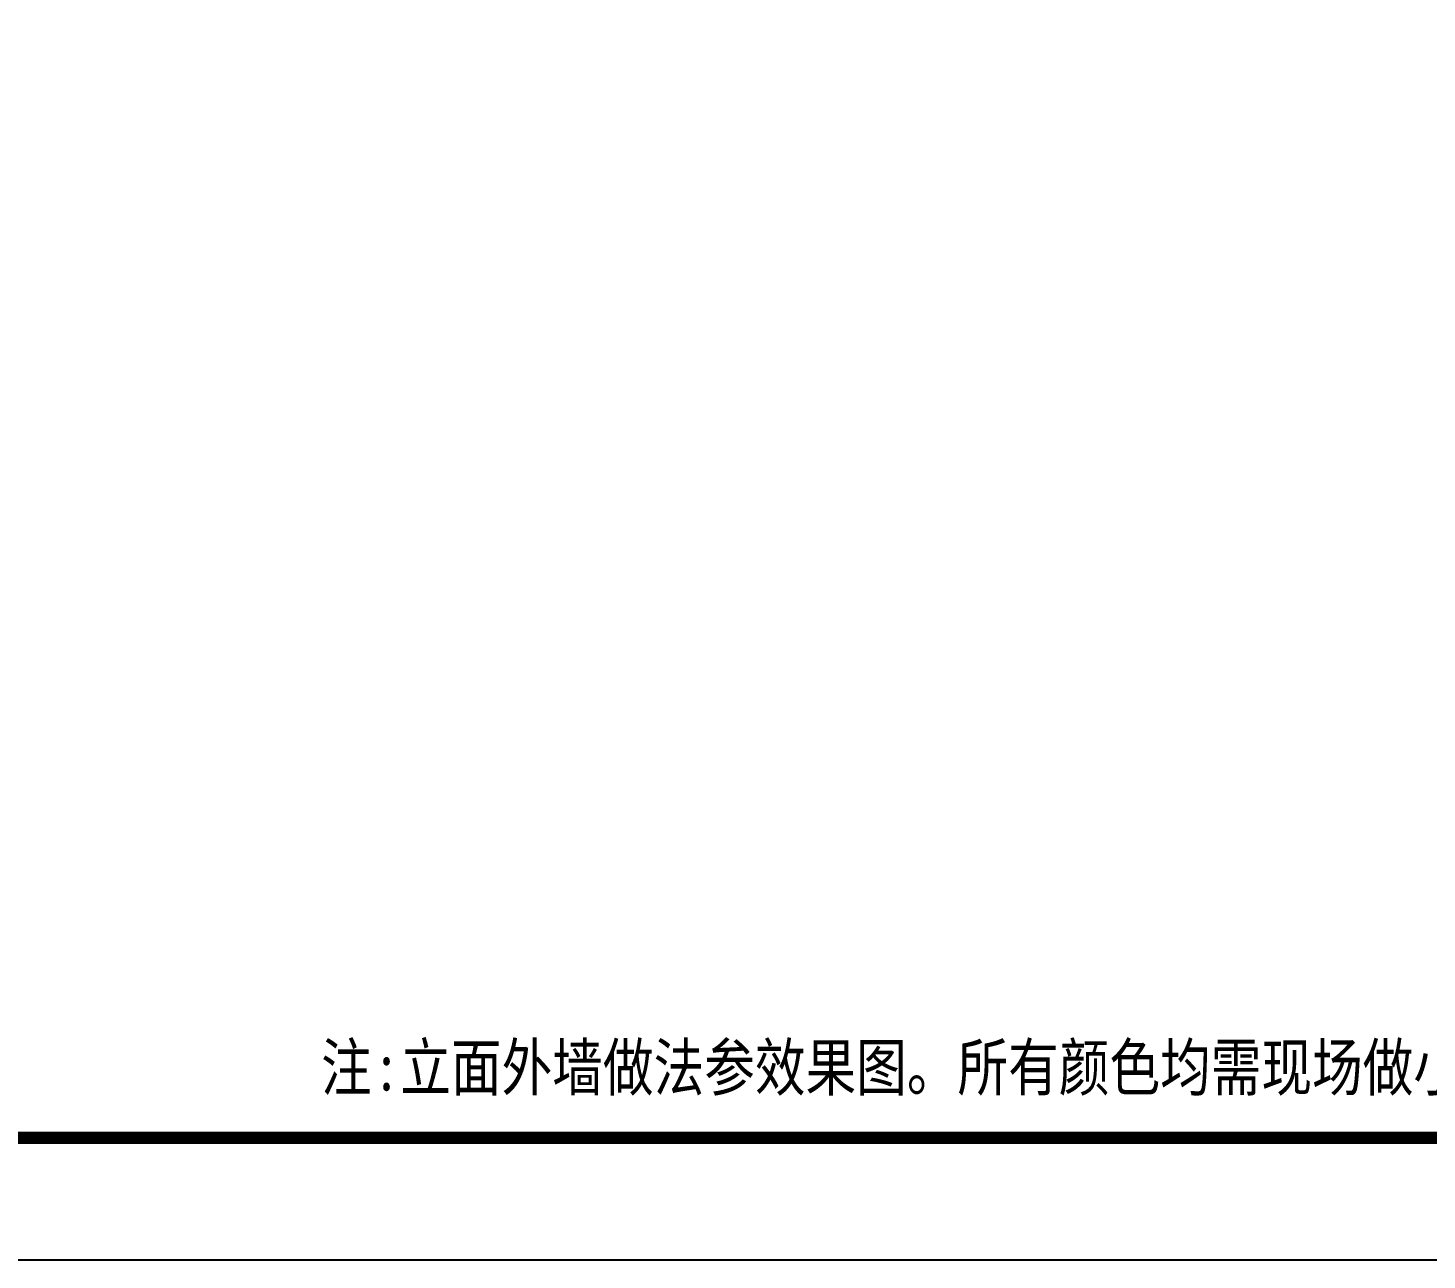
# Model space of a CAD drawing. Extents: x 14095202 to 14511487, y -1430609 to -90420.
# Drawn here: x 14440737 to 14463627, y -1275520 to -1255368 of the extents above; entities that cross this region are included whole.
import ezdxf

# ---------------------------------------------------------------- set-up
doc = ezdxf.new("R2010")
doc.units = 0
doc.header["$LTSCALE"] = 1000
doc.header["$MEASUREMENT"] = 0
doc.layers.add('PUB_TEXT', color=7, linetype='Continuous')
doc.layers.add('TK', color=4, linetype='Continuous')
doc.styles.add('宋体', font='', dxfattribs={"width": 0.8})
doc.styles.get('宋体').set_extended_font_data('SimSun')

# ---------------------------------------------------------------- blocks, each defined once
blk = doc.blocks.new('GeYuanFrame_32711160', base_point=(20.09, 4.53))
at = {"layer": 'TK'}
blk.add_lwpolyline([(20.09, 4.53), (20.09, 598.53), (861.09, 598.53), (861.09, 4.53)], close=True, dxfattribs=at)
at = {"layer": 'TK', "const_width": 1}
blk.add_lwpolyline([(45.09, 588.53), (851.09, 588.53), (851.09, 14.53), (45.09, 14.53)], close=True, dxfattribs=at)

msp = doc.modelspace()

# ---------------------------------------------------------------- block references
at = {"xscale": 200, "yscale": 200, "zscale": 200}
msp.add_blockref('GeYuanFrame_32711160', (14338286.9, -1275520.3), dxfattribs=at)

# ---------------------------------------------------------------- texts
at = {"layer": 'PUB_TEXT', "style": '宋体', "width": 0.8}
for s, height, p in [('注', 759.5, (14445532.2, -1272747.5)), ('立面外墙做法参效果图。所有颜色均需现场做小样，业主确认后方可大面积施工。“', 759.494, (14446828.4, -1272747.5)), (':', 759.5, (14446396.4, -1272747.5))]:
    msp.add_text(s, height=height, dxfattribs=at).set_placement(p)

doc.saveas('drawing.dxf')
